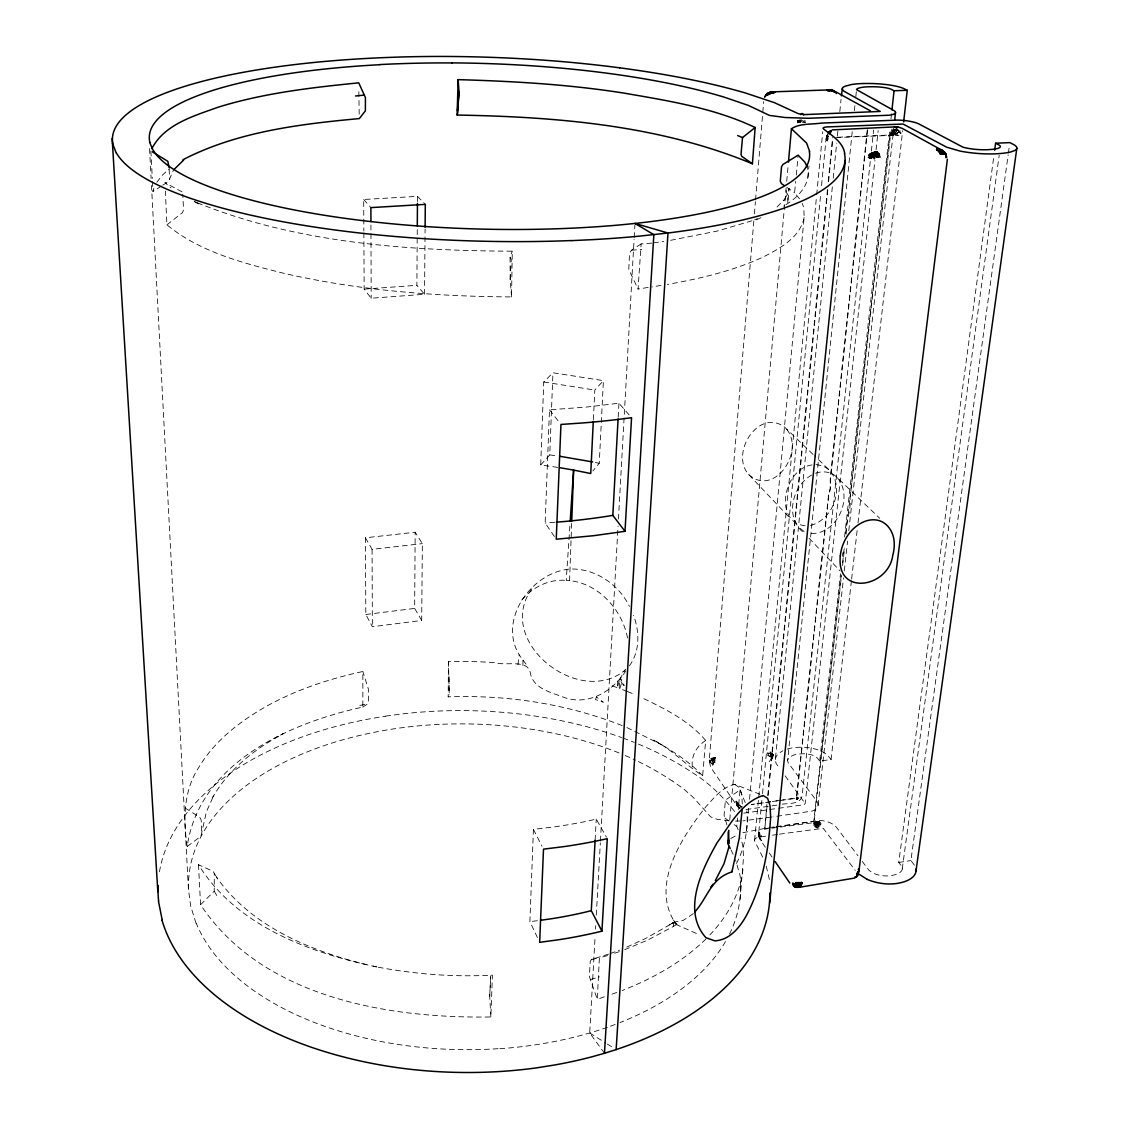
<?xml version="1.0" encoding="UTF-8"?>
<svg xmlns="http://www.w3.org/2000/svg" width="1129" height="1129" viewBox="0 0 1129 1129"><rect width="100%" height="100%" fill="white"/><g stroke="black" fill="none" stroke-linecap="round" stroke-linejoin="round"><path stroke-width="0.75" stroke-dasharray="5 3.75" d="M740.723 887.098L740.158 875.864L735.459 859.621M421.696 620.47L414.653 608.418L415.176 532.225L365.429 537.799L365.824 614.486L372.358 626.708L421.696 620.47L422.359 543.613L415.176 532.225M363.863 232.884L364.159 289.123L371.201 298.225L424.532 294.274L416.883 285.312L417.278 227.748M417.462 201.583L417.504 196.361L363.693 199.48L363.848 231.12M715.08 757.46L710.931 763.402L715.08 757.46L709.915 761.807L710.691 760.706L715.08 757.46L710.324 762.71L709.732 760.72L715.08 757.46L713.98 764.291L712.738 765.66L712.992 762.639L715.151 762.639L715.08 757.46L710.55 758.759L710.324 762.71L713.98 764.291L715.151 762.639M424.532 294.274L425.097 229.06M714.982 759.267L713.584 759.027L713.218 757.785M187.174 846.496C183.18 819.908 183.364 791.175 198.478 767.903C207.75 752.126 220.607 738.648 234.888 727.302C271.891 698.089 317.207 681.464 362.861 671.487L362.832 707.079C289.419 722.927 199.141 763.218 187.174 846.496L200.92 836.264L206.508 811.525L213.861 795.183L212.732 797.328C228.693 769.145 255.267 748.654 283.421 733.596L274.855 738.098M622.135 725.594C567.083 703.875 507.231 694.688 448.185 696.861L448.467 661.538C463.963 661.326 479.472 661.495 494.925 662.652C505.792 666.35 529.078 658.32 530.503 674.112C534.426 689.367 552.081 692.529 564.613 697.623C588.759 705.808 612.595 691.287 625.593 671.289M736.094 802.931L736.122 801.153L738.126 803.227L737.519 805.189L736.348 804.412C736.08 798.401 741.527 816.027 736.122 801.153L740.596 805.824L740.088 807.517M522.896 665.348L523.023 660.098C494.262 624.972 529.487 572.318 569.976 569.03C595.054 568.155 618.692 584.243 629.46 606.456M765.349 847.244L759.944 839.27L758.688 833.188L762.329 795.352M197.476 202.839C296.8 243.003 406.242 250.652 512.284 251.188L511.536 296.913C434.806 296.447 357.752 290.365 282.843 273.077C242.368 262.859 199.762 251.922 166.909 224.826L165.37 191.083M758.632 834.811L758.744 832.2L759.535 838.41L759.69 835.531L758.632 834.811L759.196 831.339L759.746 837.859L761.708 840.569L758.998 836.998L759.097 832.765L758.632 834.811L759.648 837.337M826.047 139.093L827.374 140.829C829.801 136.383 826.738 133.829 826.047 139.093L821.277 188.233M198.492 864.715L200.567 904.696C262.013 997.443 387.402 1018.556 490.875 1016.975L492.413 975.117C452.489 977.291 412.283 974.002 373.092 966.198L378.384 967.257C310.771 953.186 236.568 926.359 198.492 864.715L213.014 871.278L217.671 878.814L216.232 876.725C250.934 926.486 310.63 951.098 367.659 964.928M557.712 467.378L540.706 464.979L543.755 381.997L552.942 372.739L603.422 380.656L599.245 463.285L592.866 470.962M569.566 580.729L571.697 522.783M537.404 937.55L529.896 921.603L533.424 829.363L554.17 826.894A292.637 145.697 1 0 0 590.34 820.473L596.267 819.104L606.428 837.139M554.395 536.515L545.152 523.023L549.484 409.799L586.134 407.103L618.946 403.236L631.563 417.674M540.706 464.979L549.752 454.902L552.942 372.739M607.557 955.557L599.386 957.9L597.297 999.334L606.654 995.961M827.105 138.246L827.67 134.055L826.88 136.341C827.331 133.307 824.72 140.504 827.374 140.829L828.009 135.833L827.374 140.829L826.823 135.297L827.374 140.829L827.585 135.819L826.484 140.179M593.374 419.635L594.814 390.069L603.422 380.656M832.327 186.934L775.327 759.577L776.06 763.373L779.913 768.793M627.159 691.414L619.172 688.351L619.609 679.475L625.184 669.779M490.875 1016.975L489.704 996.131L490.762 975.696L492.413 975.117M846.087 534.144C845.649 521.894 851.308 510.364 850.095 498.185L890.485 135.268L895.057 133.208L899.079 135.621L897.16 135.381L897.118 132.545L900.279 130.371L895.099 135.254L834.684 137.597M595.124 840.244L596.267 819.104M618.184 417.25L618.946 403.236M604.467 1053.272L589.705 1032.979L595.124 936.181M595.505 929.139L595.703 925.625M596.295 915.069L600.332 842.911M600.43 841.147L618.043 526.128M618.438 519.1L634.089 239.277M634.188 237.513L634.879 225.193M651.814 243.144L641.131 243.892L638.068 289.066L649.161 287.26M617.718 681.083L617.309 687.674L619.609 679.475L624.21 686.446M760.664 840.047L758.998 834.289M785.855 204.702C798.443 197.067 811.285 183.688 807.56 167.713M770.19 752.013L770.599 756.966L769.343 757.601L767.24 752.704L768.75 754.144L773.365 754.609L772.546 757.926L769.583 761.412L773.365 754.609L770.19 752.013L773.069 756.374M772.419 754.398L772.448 753.565M627.583 638.026C621.952 608.827 597.058 581.576 566.222 580.419L569.99 524.378M758.674 833.357L758.97 835.164M749.529 799.233L804.144 217.389L803.82 207.708L802.225 203.389M841.246 574.986L813.741 821.46L813.953 825.624L816.831 824.382L819.301 826.837L817.198 828.22L813.953 825.624L814.094 821.94L841.444 576.002M624.732 949.644L647.863 940.005L673.265 926.542L673.717 920.516C651.489 882.864 682.297 836.589 706.034 806.558C714.163 797.878 722.377 786.772 734.781 784.373L759.93 794.28M736.475 863.502C744.928 847.399 748.372 828.869 746.833 810.805M702.661 775.75C688.732 760.847 671.021 750.108 653.465 740.031C671.826 749.275 685.599 764.968 702.661 775.75L705.667 740.455C688.619 720.288 664.275 708.49 640.905 697.242M753.819 220.959L709.181 761.059L710.833 767.522L736.884 805.64L740.116 808.689M754.398 213.945L755.414 201.682M755.555 199.918L762.654 114.001M762.795 112.251L763.67 101.723M740.13 899.333L743.531 857.221L742.91 846.397L741.019 838.085M726.878 824.805L724.084 815.209L725.298 801.435L726.751 799.205L740.017 789.877L738.31 809.535M448.467 661.538L449.229 694.222L448.185 696.861M729.757 819.795L786.109 188.388M786.73 181.374L788.141 165.582M852.226 131.684L787.605 760.833L788.31 763.049L816.676 800.969A16.85 9.088 7.6 0 1 818.017 805.739A16.498 8.905 7.6 0 1 817.41 807.32A16.159 8.722 7.6 0 1 816.902 808.054A15.665 8.453 7.6 0 1 815.491 809.38A14.987 8.086 7.6 0 1 813.572 810.481A14.677 7.917 7.6 0 1 811.807 811.13L772.913 816.846M738.197 829.744L736.771 826.499L737.547 818.017M796.312 175.037L798.147 155.153M746.565 830.789L748.866 806.247M807.912 177.352L808.985 165.935M754.581 840.244L816.507 196.587M816.676 194.837L822.745 131.698M762.498 793.602L820.6 195.246M813.953 823.817L817.311 826.23L819.781 821.898L764.77 829.123L766.93 804.187M767.791 795.409L827.585 188.36M828.277 181.332L832.609 137.47M764.77 829.123L767.184 804.554M768.059 795.776L827.91 188.571M828.601 181.543L832.581 141.181M833.202 178.17L836.688 143.143M837.379 136.143L837.901 130.893M839.821 111.63L841.049 99.366M799.544 198.817L794.562 192.749L795.705 181.416M854.385 110.656L855.105 103.656M855.824 96.642L856.544 89.643M867.312 129.609L830.252 479.006L830.182 488.434L828.503 495.49L796.227 799.713L798.358 797.653L782.637 800.009M780.901 800.249L772.264 801.505L796.651 798.245L828.714 495.687L830.422 488.659L830.464 479.204L867.538 129.736M845.833 533.325L847.823 514.556M870.247 161.546L802.211 795.098C800.997 805.937 785.586 802.55 778.827 804.85M871.376 151.046L873.634 130.047M743.743 813.162L803.862 804.723L805.203 803.636L874.933 160.389M876.076 149.875L878.164 130.597M851.421 580.828L831.085 759.521L819.71 761.059L840.484 573.8M842.432 556.287L842.813 552.787M844.563 537.037L889.807 129.256M890.964 118.757L891.741 111.757M842.615 562.75L844.365 547.015M837.831 137.244L890.033 135L848.246 513.3M842.601 565.53L844.534 548.087M818.073 805.316L843.504 577.893M844.28 570.893L847.611 541.144M848.782 530.658L893.759 128.269M827.374 140.829L827.204 135.988M851.619 579.078L857.193 530.023M857.998 523.009L902.664 130.597M740.37 806.812L742.134 806.388L741.88 807.517L739.043 805.824L736.122 801.153L737.378 806.261L737.039 802.282M826.753 136.792L826.513 138.669L827.077 135.24M517.929 664.671L519.185 654.905M862.217 861.399L868.864 870.191L871.927 872.505A15.34 8.552 9.7 0 0 873.747 873.409A17.274 9.625 9.8 0 0 877.332 874.679A18.572 10.344 9.8 0 0 880.592 875.412A19.405 10.796 9.7 0 0 886.801 875.935A20.534 11.417 9.7 0 0 891.416 875.539L894.732 874.82A22.425 12.461 9.7 0 0 896.821 874.128A20.562 11.431 9.7 0 0 898.021 873.606A18.883 10.5 9.8 0 0 899.079 873.027A17.401 9.681 9.8 0 0 899.559 872.731A16.102 8.961 9.8 0 0 900.744 871.771A14.423 8.03 9.9 0 0 901.591 870.741A13.209 7.353 9.9 0 0 901.972 870.036A12.447 6.929 9.9 0 0 902.283 868.54A11.869 6.605 9.9 0 0 902.212 867.792A11.558 6.435 9.9 0 0 901.111 865.506L898.726 862.457L993.703 157.213M902.254 868.921L999.193 155.336M914.434 865.223A25.247 14.056 9.9 0 0 913.911 864.433L910.891 860.566L1008.155 154.842M1008.395 153.092L1009.354 146.107M775.327 759.577L775.792 757.63A29.283 15.27 7.3 0 1 776.78 755.738A30.483 15.891 7.3 0 1 779.603 752.789L782.905 750.743M897.245 133.857L890.485 135.268L893.279 129.129L890.485 135.268L896.765 131.444L894.478 129.398L891.882 129.087L890.033 135M742.953 869.231C740.102 894.196 727.005 916.946 709.873 934.868M815.321 827.091L815.194 823.394L814.094 821.94L821.136 823.648L820.091 825.934L814.418 823.733L815.321 827.091L818.342 827.599L818.102 825.609M798.302 120.605L797.497 122.666L805.146 120.605L805.146 122.567L797.497 122.666L797.878 120.182L798.64 123.273L797.497 122.666L798.104 120.366M511.536 296.913L510.181 279.696L511.282 259.783L510.054 257.172L512.284 251.188M815.194 823.394L816.14 821.729M771.784 759.281L773.365 754.609L770.119 753.114L773.365 754.609L771.911 756.853L769.061 756.515L771.516 755.626L771.389 752.704L772.419 753.989M200.567 904.696L214.242 891.162L214.27 873.281M804.144 217.389C800.278 237.09 780.774 247.914 764.46 256.396C733.836 270.847 700.544 278.482 667.366 284.48M826.555 139.587L826.357 137.597L826.781 138.712M712.752 764.192L713.98 762.724L713.838 759.182L712.399 760.551L711.707 758.222L713.218 758.194M897.118 132.545L900.759 131.938L900.942 133.801L899.178 133.744L897.908 129.652L890.485 135.268L891.839 132.897L891.882 129.087M739.227 805.019L738.818 806.388L737.519 805.189L736.122 801.153L737.731 804.963L740.596 805.824L740.765 804.54L739.227 805.019L736.828 803.213M161.419 186.059L152.965 191.507L153.869 188.148M489.704 996.131L490.762 975.696M758.942 836.547L758.688 834.472L759.93 833.795L760.297 836.716L761.256 835.093L761.525 836.645L758.942 836.547L759.916 832.242L758.773 835.531L759.944 839.27M162.816 185.142L168.461 181.515L173.57 169.9M713.457 761.002L714.544 759.309L715.01 761.002L712.865 760.833L711.736 763.896L712.992 762.639M619.863 688.591L621.67 682.593L620.385 678.12L624.393 685.599M897.16 135.381L895.099 135.254L894.817 132.418L896.962 128.819L895.763 128.24M827.303 138.147L828.474 136.044M362.832 707.079L367.475 704.002L368.463 701.942L368.35 688.93L362.861 671.487M805.146 122.567L801.463 120.027L797.497 122.666L798.457 120.902M897.908 129.652L896.962 128.819L895.452 129.863L892.714 133.688L892.87 135.212L895.156 134.153L892.856 134.111M531.83 588.802C493.909 641.695 579.869 708.73 625.678 669.666M629.361 665.856C640.129 651.391 639.635 631.492 633.496 615.234M608.63 954.104L591.356 959.495L590.255 961.386L589.366 976.472L597.297 999.334M713.98 762.724L715.01 761.002M156.818 182.277L162.604 174.896L169.548 168.63M892.714 133.688L895.452 129.863M891.839 132.897L894.478 129.398L892.206 133.081L890.837 132.785M693.389 913.587L683.186 920.417L674.45 922.111L645.605 938.495L625.537 947.654M641.131 243.892L631.492 250.229L629.573 252.967L628.768 269.422L638.068 289.066M773.365 754.609L770.599 756.966M797.497 122.666L799.826 120.013L801.463 120.027L801.576 122.652L798.64 121.678M771.319 758.561L772.617 755.484M705.667 740.455C695.422 747.186 690.299 757.559 692.754 769.766M521.796 600.049C532.521 587.136 549.301 578.782 566.222 580.419M705.964 938.975C682.269 962.162 652.802 978.561 622.107 990.556M777.02 206.988L785.149 198.746L783.484 200.962L787.252 194.696L789.129 188.388L787.788 203.291L787.816 196.841L786.052 190.434M771.911 756.853L772.885 756.091M166.909 224.826L182.489 212.647L183.547 209.853L182.771 194.174M713.584 759.027L709.732 760.72L709.746 759.422L713.401 758.815M730.773 838.508L738.352 834.416M673.477 922.478L668.622 925.258L674.45 922.111M811.638 475.083C791.768 486.105 784.429 518.38 804.271 533.156M783.625 206.141L784.584 205.534M676.723 924.397L673.717 920.516L676.723 924.397L673.265 926.542M896.765 131.444L894.817 132.418L891.303 130.738L891.374 132.799M756.458 219.788L762.301 217.036M616.716 992.462L609.448 995.072M754.624 219.746L757.559 218.645M610.224 953.568L619.539 950.11M614.769 953.201L619.271 951.662M751.928 220.776L717.409 231.036L670.189 240.392M798.57 121.255L799.967 120.789L803.269 122.609L803.142 119.392M819.781 821.898L814.094 821.94L817.198 828.22M742.896 832.694L767.381 827.91M590.523 979.591L599.471 976.839M787.125 749.077L789.566 748.428A29.961 15.623 7.3 0 1 793.659 747.708L795.056 747.553A35.761 18.685 7.4 0 1 799.233 747.271A33.842 17.669 7.4 0 1 801.985 747.257A31.189 16.272 7.3 0 1 806.021 747.454A28.846 15.03 7.3 0 1 809.916 747.92L814.828 748.936A24.457 12.715 7.3 0 1 818.229 749.981A23.399 12.165 7.3 0 1 822.307 751.716A22.947 11.925 7.3 0 1 828.474 756.261L831.085 759.521M713.274 758.533L710.55 758.759M607.402 1027.291A276.436 163.084 0.6 0 1 589.719 1032.993L578.923 1035.956A277.889 163.818 0.6 0 1 544.728 1043.323A277.72 163.733 0.6 0 1 498.087 1048.841M815.561 473.277C822.815 470.525 831.621 471.753 837.125 477.468L879.787 518.366M812.076 464.922C782.693 468.803 772.589 525.183 807.828 525.931M816.069 822.152L818.031 821.714L816.831 824.382L820.698 824.862L815.928 822.533M591.356 959.495L599.386 957.9M810.523 525.422C832.708 519.919 845.085 488.137 829.617 470.271L814.362 455.65M359.855 705.413L367.475 704.002M661.029 285.439L651.885 286.949M772.462 754.779L770.204 755.146L771.516 755.626M365.824 614.486L414.653 608.418M365.429 537.799L372.076 549.343L422.359 543.613M898.726 862.457L910.891 860.566M765.603 836.208L758.081 837.351A6.605 3.697 7.1 0 0 755.47 838.537A6.506 3.641 7.1 0 0 754.892 841.472L763.458 858.703M772.546 835.178L777.74 834.402M779.476 834.148L823.253 828.319L855.203 870.388M653.479 242.904L663.781 241.451M769.103 827.656L774.282 826.88M776.018 826.626L818.765 820.515A15.002 8.228 8.2 0 1 821.841 820.642A15.326 8.411 8.2 0 1 824.128 820.981A16.032 8.792 8.2 0 1 827.091 821.7L828.517 822.166A16.893 9.272 8.2 0 1 831.184 823.309A17.26 9.469 8.2 0 1 836.73 827.642L857.969 855.782M764.502 828.742L774.692 827.232M776.385 826.978L813.741 821.46M770.528 801.759L751.505 804.511L770.613 801.872M746.015 809.521L777.105 805.09M771.192 817.086L742.953 820.896M537.362 920.714L529.896 921.603M385.596 716.125L398.974 714.304A309.445 183.166 0.6 0 1 429.966 711.496A305.183 180.301 0.6 0 1 586.29 726.568A344.74 206.917 0.1 0 1 612.991 734.556A306.128 180.95 0.6 0 1 621.613 737.562M364.159 289.123L416.883 285.312M554.678 522.332L545.152 523.023M631.492 250.229L641.766 249.41M672.912 922.322L676.991 924.228M740.497 821.009L735.064 821.065M811.285 533.594C837.365 534.045 854.145 496.986 837.125 477.468M759.013 835.573L760.057 835.291L759.196 837.506L758.829 836.307M798.288 798.076L796.467 798.005L796.679 799.614M729.263 820.854L717.028 819.273L710.635 816.846L693.404 797.526L683.694 788.931L672.291 780.887M896.214 130.541L898.585 130.752M816.013 464.569L823.422 466.051L829.617 470.271M543.755 381.997L594.814 390.069M549.752 454.902L555.482 455.693M772.518 755.132L768.75 752.86L768.75 754.144L767.254 754.186L767.367 755.583L770.359 756.091M815.745 822.872L821.376 822.279L821.136 823.648L819.231 824.001L814.094 821.94L820.091 825.934M595.378 462.495L599.245 463.285M798.161 798.443L796.467 798.005L797.088 799.473M612.158 685.811L619.172 688.351M798.683 122.144L800.038 122.666L799.826 120.013M627.583 691.569L634.992 694.631M626.905 727.556L661.89 744.886M675.791 924.312L699.599 934.883M736.997 802.691L738.126 803.227M797.977 798.782L796.651 798.245M194.442 201.668L200.214 204.73L194.654 201.526M182.037 191.874L164.961 182.644L170.916 187.851M734.781 784.373L739.594 787.774L741.795 794.576L742.374 805.781M589.705 1032.979L605.864 1043.14M607.331 1044.071L613.202 1047.754M185.142 808.025L199.777 817.34L201.145 819.908L201.809 834.133M804.144 531.561L798.302 526.862M786.673 187.259L794.562 192.749M725.001 818.088L728.925 820.896M734.16 824.636L736.771 826.499M797.737 799.064L796.467 798.005L797.441 799.29M813.092 454.437L785.135 427.623C759.281 406.934 729.475 452.912 748.668 474.519L791.034 519.199M899.009 132.121L900.942 133.801M736.927 802.987L738.027 803.975M748.668 474.519C774.579 498.242 806.812 449.144 785.135 427.623M417.504 196.361L425.308 204.377M809.041 538.194L840.089 570.935M363.693 199.48L370.876 207.623M549.484 409.799L558.869 421.794M819.71 761.059L817.706 758.49A10.57 5.49 7.3 0 0 814.842 756.204A11.304 5.885 7.3 0 0 812.795 755.301A12.01 6.252 7.3 0 0 811.652 754.92A13.125 6.83 7.3 0 0 809.775 754.44A14.677 7.635 7.3 0 0 808.449 754.186A15.877 8.27 7.3 0 0 806.318 753.918A17.627 9.187 7.3 0 0 804.06 753.791A20.562 10.725 7.4 0 0 801.689 753.819L798.401 754.087A18.784 9.794 7.3 0 0 793.87 755.075A17.725 9.244 7.3 0 0 792.643 755.541A17.358 9.06 7.3 0 0 789.058 757.841A15.75 8.213 7.3 0 0 787.915 759.492A13.985 7.296 7.2 0 0 787.633 760.509M817.311 826.23L815.491 823.154M785.121 775.863L805.203 803.636M523.023 660.098L527.271 665.856M769.258 852.974L772.194 857.278M738.197 806.812L736.122 801.153M214.242 891.162L217.121 896.2M533.424 829.363L541.948 846.115M730.957 849.869L733.173 854.328M740.017 789.877L745.309 802.804M736.701 804.864L737.378 806.261L736.277 803.171M196.037 923.24L190.702 906.178L188.416 889.13L151.484 185.495M766.252 866.141L769.484 879.971M759.464 837.012L759.902 838.847M826.922 138.43L826.499 136.313M758.688 833.188L758.97 834.74M150.891 150.947L152.316 178.41M149.55 148.562L151.117 178.467M169.138 169.265L169.632 179.243M152.471 181.586L152.965 191.507M359.191 114.212L358.81 89.812M510.054 257.172L510.181 279.696M449.144 676.694L449.229 694.222M370.933 225.038L371.201 298.225M372.076 549.343L372.358 626.708M442.61 724.239A276.436 163.112 0.6 0 1 620.668 753.622M625.184 755.527A276.436 163.112 0.6 0 1 635.486 760.17M638.379 761.567A276.436 163.112 0.6 0 1 672.094 780.958M188.628 889.116A275.758 162.675 0.6 0 1 369.042 733.37A278.129 164.241 0.6 0 1 404.916 727.33A278.355 164.382 0.6 0 1 423.827 725.382A275.293 162.35 0.6 0 1 442.624 724.239M498.072 1048.686A275.815 162.731 0.6 0 1 196.234 923.197M740.455 887.069A276.436 163.084 0.6 0 1 728.741 935.659M725.495 941.6A276.436 163.084 0.6 0 1 620.033 1022.578M615.178 1024.455A276.436 163.084 0.6 0 1 610.267 1026.275M159.457 871.814A305.776 180.711 0.6 0 1 385.638 716.209M623.039 738.084A306.128 180.95 0.6 0 1 634.3 742.402M638.449 744.11A306.128 180.95 0.6 0 1 692.049 772.405C708.49 782.369 722.264 796.072 734.217 811.003A6.365 3.486 6.5 0 0 736.588 812.64M596.465 697.002L595.491 699.571L603.323 702.224L596.465 697.002M739.509 808.138L737.717 806.586L739.509 808.138"/><path stroke-width="1.5" d="M876.485 157.03L874.848 153.798L872.082 152.895L876.725 151.978L878.828 153.967L876.725 151.978L876.683 153.981L880.154 157.016L876.485 157.03L876.725 151.978L870.191 153.854L872.915 154.899L874.848 153.798L878.828 153.967L879.59 155.35L876.725 152.852L874.255 152.26M417.293 226.012L417.448 203.333M457.146 115.045C459.672 107.58 455.933 99.225 459.066 91.971L458.12 79.637C513.878 81.246 569.722 84.463 624.873 93.255C669.031 100.904 714.389 108.116 755.146 127.506L752.422 163.776C659.407 125.192 556.879 116.837 457.146 115.045L458.12 79.637M728.812 830.323L727.739 843.137A6.576 3.712 6.6 0 0 728.007 843.927L730.223 848.387M425.111 227.296L425.308 204.377L370.876 207.623L370.933 221.552M875.737 152.754L875.271 155.28L871.108 158.286L868.399 157.383L876.725 151.978L869.57 155.661L868.582 155.153L876.725 151.978M800.207 887.154L795.028 887.013L799.487 886.773L801.83 882.582L795.86 882.638L795.959 884.713L797.526 886.477L801.082 884.402L801.83 882.582L795.818 883.767L797.766 884.317L801.83 882.582L801.209 885.715L796.284 887.338L799.572 887.253L854.907 878.023M801.562 884.36L800.052 884.134L799.685 882.822M571.754 521.019L573.617 470.087L559.716 467.688M593.289 421.371L590.749 473.531L573.617 470.087L570.216 520.878M947.372 159.231L858.901 871.376L858.477 869.161M601.94 931.129L607.275 838.649L604.819 839.214A325.096 162.139 0.9 0 1 564.288 846.567L543.501 849.149L539.662 942.334L559.97 939.554A318.124 171.015 0.8 0 0 599.541 931.735L601.94 931.129L591.286 910.666L595.124 840.244M625 531.322L631.563 417.674L628.839 418.055A356.383 115.68 1.5 0 1 584.003 422.853L560.958 424.448L556.244 539.21L593.656 535.696L625 531.322L612.835 515.374L618.085 419M742.19 809.084L739.297 837.958L731.931 871.87C710.508 878.729 707.996 897.245 694.815 911.936M773.718 91.844L772.434 91.872L775.171 92.211L769.244 93.848L775.171 92.211L770.698 92.183L765.674 95.598C770.472 93.467 761.2 94.483 773.379 91.83L828.757 89.925L832.722 90.376L834.627 91.223L829.773 89.939L834.698 91.872L833.611 91.59M162.011 920.248A306.213 180.95 0.6 0 0 349.905 1058.536A305.112 180.428 0.6 0 0 536.783 1067.836L554.127 1065.07A308.669 182.235 0.6 0 0 592.415 1056.673L604.467 1053.272L653.846 234.663L634.978 223.443L621.924 224.742A332.589 83.207 1.6 0 1 580.334 227.748A332.378 83.165 1.6 0 1 542.442 229.173A330.19 82.685 1.6 0 1 153.812 151.187M604.467 1053.272L616.138 1049.603L667.987 233.011A366.629 92.042 1.6 0 0 844.478 153.586M858.59 871.701L856.728 876.57L858.379 872.11L857.645 875.328L856.234 877.007L858.76 871.108L857.645 875.328L856.234 877.007L854.992 876.81M457.908 107.565L459.066 91.971L457.358 110.84M788.451 162.082L791.429 128.748C799.628 123.202 811.596 124.571 821.206 123.103L897.499 120.097A17.768 4.093 4.4 0 1 901.14 120.253A18.149 4.177 4.4 0 1 903.863 120.478A18.981 4.375 4.4 0 1 907.42 120.916A19.588 4.516 4.4 0 1 909.974 121.325A19.997 4.601 4.4 0 1 912.373 121.819A20.435 4.714 4.4 0 1 919.246 124.134L962.783 147.095A15.679 3.683 4.9 0 0 964.688 147.617A18.163 4.276 4.9 0 0 966.946 148.125A20.548 4.826 4.9 0 0 971.307 148.859A22.481 5.278 4.9 0 0 979.436 149.635A23.074 5.419 4.9 0 0 982.667 149.748A24.429 5.73 4.9 0 0 988.115 149.677L991.982 149.395A26.673 6.252 4.9 0 0 994.409 149.099A24.485 5.744 4.9 0 0 995.792 148.859A22.467 5.264 4.9 0 0 996.413 148.732A20.703 4.855 5 0 0 997.528 148.463A19.122 4.488 5 0 0 998.84 148.012A17.175 4.036 5 0 0 999.758 147.518A15.721 3.697 5 0 0 1000.139 147.165A14.804 3.472 5 0 0 1000.379 146.417A13.858 3.246 5 0 0 998.699 144.851L995.595 143.242L994.649 150.228M841.401 95.866L842.488 87.921A34.336 7.437 4.1 0 1 843.518 87.032A35.521 7.691 4.1 0 1 845.184 86.185L851.435 84.548A34.872 7.55 4.1 0 1 855.147 84.04L857.955 83.786A35.126 7.607 4.1 0 1 862.669 83.546L864.292 83.504A41.956 9.103 4.1 0 1 867.538 83.475A39.713 8.609 4.1 0 1 872.35 83.546A36.551 7.917 4.1 0 1 877.078 83.744A33.799 7.31 4.1 0 1 881.664 84.082L884.614 84.365A30.088 6.492 4.1 0 1 887.465 84.703A28.691 6.195 4.1 0 1 892.785 85.522A27.406 5.913 4.1 0 1 896.398 86.256A26.884 5.8 4.1 0 1 903.962 88.641L907.25 90.292L903.652 121.833M769.639 903.144L845.254 160.516M829.632 91.124C829.25 88.584 835.77 91.872 830.648 90.01L827.063 90.334L833.781 90.814M858.379 872.11L857.476 874.608M891.938 110.007L894.069 90.757L891.543 89.445A12.391 2.667 4.1 0 0 888.015 88.245A13.252 2.865 4.1 0 0 885.573 87.752A14.084 3.034 4.1 0 0 884.205 87.54A15.369 3.316 4.1 0 0 882.751 87.342A17.006 3.669 4.1 0 0 879.59 87.032A18.614 4.022 4.1 0 0 878.757 86.961A20.647 4.474 4.1 0 0 875.257 86.792A24.09 5.222 4.1 0 0 872.491 86.735L868.667 86.792A22.015 4.77 4.1 0 0 863.459 87.145A20.788 4.502 4.1 0 0 862.725 87.243A20.703 4.488 4.1 0 0 859.719 87.822A19.899 4.304 4.1 0 0 858.026 88.372A18.459 3.994 4.1 0 0 856.798 89.149A16.314 3.528 4.1 0 0 856.544 89.643L893.561 110.332A19.87 4.474 4.2 0 1 895.523 112.533L894.747 119.519M727.725 842.601L728.699 840.413M755.146 127.506L742.529 137.583L741.019 154.221L741.612 156.239L752.422 163.776M915.929 871.419L1016.834 148.224A30.06 7.056 5 0 0 1013.786 144.639L1009.834 142.607L995.595 143.242M765.73 95.231L769.442 92.55L775.171 92.211L770.458 92.536L767.819 95.019C765.843 92.649 773.337 91.943 775.171 92.211L772.928 92.451M939.61 152.669L936.618 149.324L940.64 151.117L940.203 154.292C947.033 154.885 944.663 150.566 939.61 152.669L939.836 151.215L936.618 149.324L942.673 150.623L946.398 154.871L941.021 149.818L943.957 151.78L942.673 150.623L902.353 128.438L897.597 126.773L832.144 129.906M729.066 846.454L724.042 863.629L715.334 880.549M857.207 875.723L857.49 872.237M876.217 152.81L875.723 153.911L878.249 157.058L876.725 152.852M871.108 158.286L871.941 156.451L874.834 156.917L874.425 158.822L873.324 156.719L874.044 155.125L878.037 155.393M151.808 148.675C164.495 124.232 193.878 115.977 218.038 107.227C263.678 93.072 311.378 87.582 358.74 82.84L365.415 97.56L365.387 110.84L359.332 118.573C299.34 124.176 237.259 131.67 182.997 159.697M731.931 871.87L732.368 870.925M828.065 91.096L829.773 89.939L828.432 90.306M870.685 156.098L869.683 157.877L871.941 156.451L869.57 155.661L874.566 152.429M801.83 882.582L800.052 884.134L795.959 884.713L801.83 882.582L798.415 886.717M712.949 884.275L710.734 887.253M800.052 884.134L797.526 886.477M799.487 886.773L801.082 884.402L801.209 885.715L798.88 885.602L797.681 882.836L799.657 883.245M939.314 149.931L941.487 150.129L944.987 153.488C944.07 150.891 931.637 145.387 943.505 152.006L944.338 153.784L941.614 150.82L936.618 149.324L939.836 151.215L941.939 154.179L941.233 150.99L937.818 150.171M174.487 169.054L183.618 160.106M872.915 154.899L875.314 152.669M768.059 93.411L766.93 94.653L768.059 93.411L768.073 94.441M827.952 133.067L831.311 130.908L828.785 133.843L830.704 132.559L829.166 132.178L830.478 130.865L828.517 132.46M800.32 884.303L798.88 885.602L796.298 885.475L799.854 883.908M800.673 114.636L802.169 113.422M772.786 92.013L767.226 94.61L770.698 92.183L769.442 92.55L769.047 93.227L771.093 92.056L775.171 92.211M829.716 90.334L830.605 89.995M874.919 152.556L870.191 153.854M591.286 910.666L585.485 912.105A286.371 153.713 0.8 0 1 550.148 918.95L540.551 920.276M827.063 90.334L829.759 89.939L827.853 89.939M612.835 515.374L606.456 516.405A313.17 116.019 1.3 0 1 567.52 521.245L556.287 522.191M772.673 92.098L768.778 93.509M355.564 95.979L364.074 95.118M770.246 92.395L772.998 91.943M829.759 90.32L832.948 90.715M571.302 240.646L592.527 239.644A369.677 92.691 1.6 0 0 639.226 236.159L667.987 233.011L634.978 223.443A330.882 82.854 1.6 0 0 809.352 151.554M894.069 90.757L907.25 90.292M799.713 883.612L795.86 882.638M773.379 91.83L774.226 91.816M894.295 126.674L895.325 126.702M896.454 126.744L897.597 126.773M943.322 151.032L936.618 149.324L941.487 150.129M936.618 149.324L939.413 149.818M559.928 456.299L592.626 461.93M722.616 96.614L748.301 105.392L768.736 115.073A7.889 1.821 3.6 0 0 769.696 115.44L785.121 117.515L808.082 118.291L888.594 115.257A17.316 3.909 4.2 0 0 890.612 114.975A17.683 3.994 4.2 0 0 892.785 114.481A18.487 4.163 4.2 0 0 894.351 113.846A19.066 4.304 4.2 0 0 895.099 113.309A19.461 4.389 4.2 0 0 895.523 112.533M737.689 135.579L742.529 137.583M832.722 90.376L834.627 91.223M867.284 879.435L857.433 873.183M939.116 150.016L942.969 152.246L943.322 154.01L938.792 150.086M835.319 91.548L870.36 110.825M943.745 151.738L941.784 150.623L938.82 151.286L938.368 150.143M152.302 151.808L167.84 161.32L169.054 167.6M784.048 185.424L781.423 183.604L780.28 181.134L781.55 166.669L782.961 164.453L798.147 155.153L804.808 162.068L807.306 167.05M943.675 151.413L945.806 153.883L944.761 152.288L945.283 153.149M833.837 90.941L834.698 91.872M803.015 114.071L803.721 114.946M775.143 861.568L789.834 883.061M858.407 869.584L858.901 871.376M835.672 92.211L836.42 93.538M153.572 151.201L149.593 142.325M116.287 153.177L112.505 143.284M162.237 920.206L158.441 901.083M844.732 153.6C843.151 142.014 831.692 135.494 823.422 128.819A7.677 1.806 4 0 1 823.845 127.521L824.198 127.394A7.861 1.849 4 0 1 827.021 126.928L903.101 124.049L946.737 147.222L959.777 151.018A39.261 9.215 4.9 0 0 968.061 152.401A39.981 9.385 4.9 0 0 975.315 153.234A39.6 9.286 4.9 0 0 979.069 153.544L980.974 153.671A38.753 9.103 4.9 0 0 986.704 153.911L990.514 153.939A39.035 9.159 4.9 0 0 996.131 153.798L997.881 153.699A46.317 10.838 4.9 0 0 1001.155 153.445A43.89 10.274 4.9 0 0 1005.516 152.951A40.531 9.498 4.9 0 0 1009.199 152.302A38.598 9.046 5 0 0 1011.259 151.794L1014.435 150.651A32.953 7.734 5 0 0 1015.535 150.002A31.795 7.466 5 0 0 1016.566 148.957A30.61 7.183 5 0 0 1016.834 148.224M728.276 831.861L729.235 843.292M809.676 151.568L806.586 143.044L791.429 128.748M112.152 138.472L157.82 891.67M842.093 88.866L843.631 91.04L880.239 111.432L805.81 114.551A7.55 1.736 3.8 0 1 800.362 114.085A7.451 1.708 3.8 0 1 797.342 113.239L774.522 102.697L745.352 92.973A366.727 92.084 1.6 0 0 651.108 72.411A414.696 106.14 1.5 0 0 619.708 67.825M149.875 142.452A330.19 82.685 1.6 0 1 379.852 64.706M915.915 869.147A25.247 14.056 9.9 0 1 916 870.671A25.727 14.324 9.9 0 1 915.591 872.886A26.673 14.846 9.9 0 1 914.546 874.989A27.689 15.411 9.9 0 1 913.516 876.316L912.895 876.951A30.144 16.78 9.8 0 1 910.651 878.729A32.431 18.05 9.8 0 1 907.815 880.324A34.082 18.953 9.8 0 1 905.613 881.255A36.904 20.505 9.7 0 1 901.845 882.441A38.922 21.62 9.7 0 1 899.037 883.076L897.555 883.344A32.797 18.262 9.8 0 1 892.785 883.88L889.581 883.979A32.558 18.135 9.8 0 1 884.783 883.767L883.188 883.598A33.263 18.516 9.8 0 1 867.368 879.463M769.851 892.94A306.044 180.908 0.6 0 1 616.124 1049.589M571.232 240.562A366.332 91.971 1.6 0 1 116.527 153.163M451.953 62.885A330.882 82.854 1.6 0 1 722.32 96.6M112.745 143.284A366.276 91.943 1.6 0 1 385.483 57.551L401.035 56.986A370.806 93.255 1.6 0 1 437.149 56.45A365.528 91.717 1.6 0 1 619.694 67.825M379.697 64.579A332.97 83.461 1.6 0 1 407.992 63.436A333.253 83.546 1.6 0 1 441.072 62.914A329.456 82.445 1.6 0 1 452.023 62.942M158.639 901.055A305.776 180.711 0.6 0 1 158.074 885.475M840.301 555.948C836.123 596.775 888.255 587.715 892.743 555.51A43.481 33.602 -47 0 0 894.083 541.017C893.279 531.519 886.971 521.894 877.12 520.13A24.542 19.645 -43 0 0 864.814 521.372C850.885 526.933 841.726 541.299 840.301 555.948M946.074 155.266L945.933 157.693L946.737 157.34L946.074 155.266M770.655 817.086C768.567 850.73 762.484 885.065 746.622 915.139C739.989 927.205 729.757 940.104 714.84 940.838L705.95 937.705C681.577 910.666 701.998 869.415 717.113 842.714C729.63 825.482 741.414 802.338 763.077 795.522L767.593 798.259L770.02 805.598L770.655 817.086M857.828 872.378L857.419 874.213L857.828 872.378M766.154 94.907L764.77 96.896L766.154 94.907M795.366 886.448L794.026 886.434L796.241 886.957L793.292 885.602L795.366 886.448M794.322 884.769L792.826 884.515L794.731 885.715L794.139 883.612L792.614 883.174L794.322 884.769"/></g></svg>
